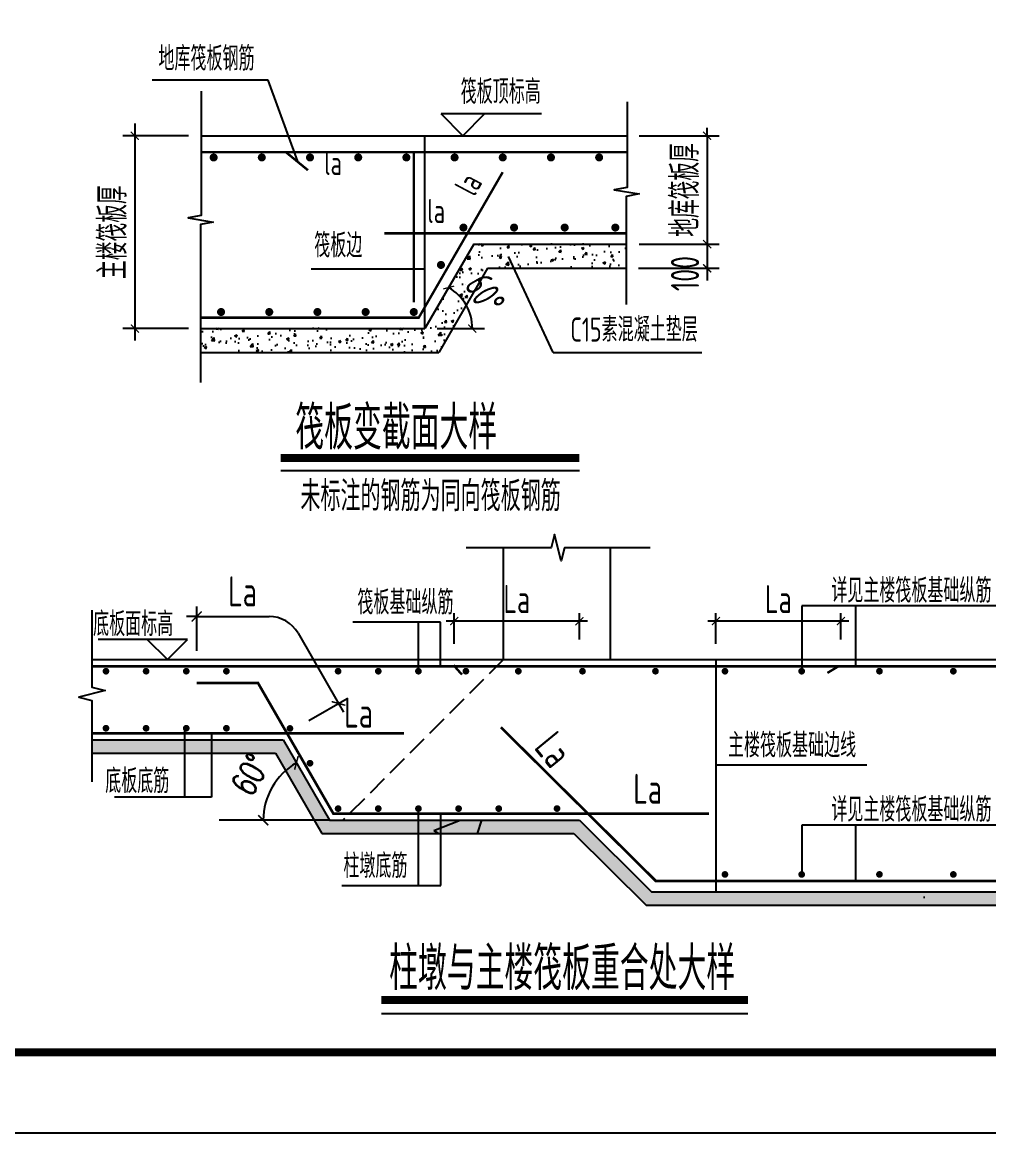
# Model space of a CAD drawing. Extents: x -812054 to 22247, y -644080 to 1003627.
# Drawn here: x -522921 to -510885, y -186869 to -173049 of the extents above; entities that cross this region are included whole.
import ezdxf
from ezdxf.enums import TextEntityAlignment as Align

# ---------------------------------------------------------------- set-up
doc = ezdxf.new("R2010")
doc.units = 0
doc.header["$LTSCALE"] = 1000
doc.linetypes.add('DASH', pattern=[0.35, 0.25, -0.1])
doc.layers.get('0').update_dxf_attribs({"linetype": 'CONTINUOUS'})
doc.layers.get('DEFPOINTS').update_dxf_attribs({"linetype": 'CONTINUOUS'})
for name, color, linetype in [('-TK', 7, 'CONTINUOUS'), ('0p-标字', 7, 'CONTINUOUS'), ('0p-标注', 43, 'CONTINUOUS'), ('COLU_DE_REIN', 1, 'CONTINUOUS'), ('DIM', 2, 'CONTINUOUS'), ('FLOOR_UP_TEXT', 7, 'CONTINUOUS'), ('G', 1, 'CONTINUOUS'), ('PUB_TEXT', 2, 'CONTINUOUS'), ('REIN', 6, 'CONTINUOUS'), ('S-0-TEXT', 7, 'CONTINUOUS'), ('S-C承台编号', 6, 'CONTINUOUS'), ('S-DETL-DIM', 151, 'CONTINUOUS'), ('S-DETL-HATCH', 253, 'CONTINUOUS'), ('S-DETL-LINE1', 2, 'CONTINUOUS'), ('S-DETL-RBAR', 1, 'CONTINUOUS'), ('S-DETL-TEXT', 7, 'CONTINUOUS'), ('S_DETL', 7, 'CONTINUOUS'), ('Sw_DT_DIM050', 7, 'CONTINUOUS'), ('Sw_DT_line_1', 8, 'CONTINUOUS'), ('Sw_Dt_TXT', 7, 'CONTINUOUS'), ('TEXT', 2, 'CONTINUOUS'), ('WALL', 5, 'CONTINUOUS'), ('结-详图-填充', 8, 'CONTINUOUS')]:
    doc.layers.add(name, color=color, linetype=linetype)
doc.styles.add('hszt', font='TXT.shx', dxfattribs={"width": 0.7, "bigfont": 'HzTXT.shx'})
doc.styles.add('TSSD_DIMENSION', font='Tssdeng.shx', dxfattribs={"width": 0.7, "bigfont": 'tssdchn.shx'})
doc.styles.add('TSSD_Label', font='Tssdeng.shx', dxfattribs={"width": 0.7, "bigfont": 'hztxt.shx'})
doc.styles.add('TSSD_Norm', font='Tssdeng.shx', dxfattribs={"bigfont": 'tssdchn.shx'})
doc.styles.add('TSSD_REIN', font='tssdeng.shx', dxfattribs={"width": 0.7, "height": 300, "bigfont": 'tssdchn.shx'})
doc.dimstyles.new('DIM100', dxfattribs={"dimtxt": 250, "dimasz": 100, "dimexe": 150, "dimexo": 150, "dimgap": 0, "dimtad": 0, "dimdec": 0, "dimzin": 0, "dimdsep": 46, "dimtxsty": 'hszt', "dimblk": 'ARCHTICK', "dimcen": 0.09, "dimclrt": 7, "dimazin": 0, "dimtfac": 1, "dimtdec": 0, "dimtix": 1, "dimtmove": 2, "dimatfit": 3, "dimfxl": 1, "dimtvp": 1, "dimtolj": 1, "dimtzin": 0, "dimarcsym": 0})
doc.dimstyles.new('TSSD_100_100', dxfattribs={"dimtxt": 300, "dimasz": 100, "dimexe": 100, "dimexo": 250, "dimgap": 100, "dimtad": 1, "dimdec": 0, "dimzin": 0, "dimdsep": 46, "dimtxsty": 'TSSD_DIMENSION', "dimblk": 'ARCHTICK', "dimcen": 0, "dimdle": 100, "dimclrt": 7, "dimadec": 0, "dimazin": 0, "dimtfac": 1, "dimtdec": 0, "dimtix": 1, "dimtmove": 2, "dimatfit": 3, "dimldrblk": 'ARCHTICK', "dimfxl": 1, "dimtolj": 1, "dimtzin": 0, "dimarcsym": 0})
doc.dimstyles.new('副本 (2) TSSD_100_100', dxfattribs={"dimtxt": 350, "dimasz": 150, "dimexe": 150, "dimexo": 150, "dimgap": 100, "dimtad": 1, "dimdec": 0, "dimlfac": 0.5, "dimzin": 0, "dimdsep": 46, "dimtxsty": 'TSSD_DIMENSION', "dimblk": 'ARCHTICK', "dimcen": 0, "dimdle": 150, "dimclrt": 7, "dimadec": 0, "dimazin": 0, "dimtfac": 1, "dimtdec": 0, "dimtix": 1, "dimtmove": 2, "dimatfit": 3, "dimfxl": 1, "dimtolj": 1, "dimtzin": 0, "dimarcsym": 0})

# ---------------------------------------------------------------- blocks, each defined once
blk = doc.blocks.new('_ArchTick')
at = {"color": 0, "linetype": 'ByBlock', "const_width": 0.15}
blk.add_lwpolyline([(-0.5, -0.5), (0.5, 0.5)], dxfattribs=at)
blk = doc.blocks.new('*D207')
at = {"layer": '0p-标注', "color": 0, "lineweight": -2, "transparency": 16777216}
blk.add_arc((-419238, 171175), 824, 120, 180, dxfattribs=at)
at = {"layer": 'DEFPOINTS', "color": 0, "transparency": 16777216}
for p in [(-419816, 172175), (-419870, 171705), (-420612, 171175), (-419238, 171175), (-419238, 171175)]:
    blk.add_point(p, dxfattribs=at)
at = {"layer": '0p-标注', "color": 0, "lineweight": -2, "transparency": 16777216, "xscale": 125, "yscale": 125, "zscale": 125}
for p, rotation in [((-419650, 171889), 29.99999999994928), ((-420062, 171175), 270.0000000000002)]:
    blk.add_blockref('_ArchTick', p, dxfattribs=dict(at, rotation=rotation))
at = {"layer": '0p-标注', "color": 7, "transparency": 16777216, "insert": (-420223, 171743), "char_height": 312.5, "attachment_point": 5, "rotation": 60, "style": 'hszt'}
blk.add_mtext('\\A1;60°', dxfattribs=at)
blk = doc.blocks.new('*D208')
at = {"layer": 'DEFPOINTS', "color": 0, "transparency": 16777216}
for p in [(-414427, 173653), (-412870, 173175), (-414427, 173121)]:
    blk.add_point(p, dxfattribs=at)
at = {"layer": 'DIM', "color": 0, "lineweight": -2, "transparency": 16777216}
for p, q in [((-414427, 173371), (-414427, 173753)), ((-412870, 173425), (-412870, 173753)), ((-412770, 173653), (-414527, 173653))]:
    blk.add_line(p, q, dxfattribs=at)
at = {"layer": 'DIM', "color": 0, "lineweight": -2, "transparency": 16777216, "xscale": 100, "yscale": 100, "zscale": 100, "rotation": 180}
blk.add_blockref('_ArchTick', (-414427, 173653), dxfattribs=at)
at = {"layer": 'DIM', "color": 0, "lineweight": -2, "transparency": 16777216, "xscale": 100, "yscale": 100, "zscale": 100}
blk.add_blockref('_ArchTick', (-412870, 173653), dxfattribs=at)
at = {"layer": 'DIM', "color": 7, "transparency": 16777216, "insert": (-413649, 173928), "char_height": 350, "attachment_point": 5, "style": 'TSSD_DIMENSION'}
blk.add_mtext('\\A1;La', dxfattribs=at)
blk = doc.blocks.new('*D209')
at = {"layer": 'DEFPOINTS', "color": 0, "transparency": 16777216}
for p in [(-417684, 173653), (-416126, 173175), (-417684, 173121)]:
    blk.add_point(p, dxfattribs=at)
at = {"layer": 'DIM', "color": 0, "lineweight": -2, "transparency": 16777216}
for p, q in [((-417684, 173371), (-417684, 173753)), ((-416126, 173425), (-416126, 173753)), ((-416026, 173653), (-417784, 173653))]:
    blk.add_line(p, q, dxfattribs=at)
at = {"layer": 'DIM', "color": 0, "lineweight": -2, "transparency": 16777216, "xscale": 100, "yscale": 100, "zscale": 100, "rotation": 180}
blk.add_blockref('_ArchTick', (-417684, 173653), dxfattribs=at)
at = {"layer": 'DIM', "color": 0, "lineweight": -2, "transparency": 16777216, "xscale": 100, "yscale": 100, "zscale": 100}
blk.add_blockref('_ArchTick', (-416126, 173653), dxfattribs=at)
at = {"layer": 'DIM', "color": 7, "transparency": 16777216, "insert": (-416905, 173928), "char_height": 350, "attachment_point": 5, "style": 'TSSD_DIMENSION'}
blk.add_mtext('\\A1;La', dxfattribs=at)
blk = doc.blocks.new('*D203')
at = {"layer": 'DEFPOINTS', "color": 0, "transparency": 16777216}
for p in [(-421582, 164893), (-421634, 164045), (-424984, 163843), (-422188, 163843), (-422188, 163843)]:
    blk.add_point(p, dxfattribs=at)
at = {"layer": 'S-DETL-DIM', "color": 0, "lineweight": -2, "transparency": 16777216}
blk.add_line((-422038, 163843), (-421448, 163843), dxfattribs=at)
blk.add_arc((-422188, 163843), 590, 360, 60, dxfattribs=at)
at = {"layer": 'S-DETL-DIM', "color": 0, "lineweight": -2, "transparency": 16777216, "xscale": 100, "yscale": 100, "zscale": 100}
for p, rotation in [((-421893, 164354), 150.0000000000065), ((-421598, 163843), 269.9999999999995)]:
    blk.add_blockref('_ArchTick', p, dxfattribs=dict(at, rotation=rotation))
at = {"layer": 'S-DETL-DIM', "color": 7, "transparency": 16777216, "insert": (-421439, 164276), "char_height": 350, "attachment_point": 5, "rotation": 300, "style": 'TSSD_DIMENSION'}
blk.add_mtext('\\A1;60°', dxfattribs=at)
blk = doc.blocks.new('*D204')
at = {"layer": 'DEFPOINTS', "color": 0, "transparency": 16777216}
for p in [(-419672, 166243), (-419672, 164893), (-418675, 164893)]:
    blk.add_point(p, dxfattribs=at)
at = {"layer": 'S-DETL-DIM', "color": 0, "lineweight": -2, "transparency": 16777216}
for p, q in [((-418675, 166243), (-418675, 166343)), ((-419522, 166243), (-418525, 166243)), ((-418675, 166243), (-418675, 164893)), ((-419522, 164893), (-418525, 164893)), ((-418675, 164893), (-418675, 164793))]:
    blk.add_line(p, q, dxfattribs=at)
at = {"layer": 'S-DETL-DIM', "color": 0, "lineweight": -2, "transparency": 16777216, "xscale": 100, "yscale": 100, "zscale": 100}
for p, rotation in [((-418675, 166243), 270), ((-418675, 164893), 90)]:
    blk.add_blockref('_ArchTick', p, dxfattribs=dict(at, rotation=rotation))
at = {"layer": 'S-DETL-DIM', "color": 7, "transparency": 16777216, "insert": (-418950, 165568), "char_height": 350, "attachment_point": 5, "rotation": 90, "style": 'TSSD_DIMENSION'}
blk.add_mtext('\\A1;地库筏板厚', dxfattribs=at)
blk = doc.blocks.new('*D205')
at = {"layer": 'DEFPOINTS', "color": 0, "transparency": 16777216}
for p in [(-419672, 164893), (-419681, 164593), (-418675, 164593)]:
    blk.add_point(p, dxfattribs=at)
at = {"layer": 'S-DETL-DIM', "color": 0, "lineweight": -2, "transparency": 16777216}
for p, q in [((-418675, 165043), (-418675, 164443)), ((-419522, 164893), (-418525, 164893)), ((-419531, 164593), (-418525, 164593))]:
    blk.add_line(p, q, dxfattribs=at)
at = {"layer": 'S-DETL-DIM', "color": 0, "lineweight": -2, "transparency": 16777216, "xscale": 100, "yscale": 100, "zscale": 100}
for p, rotation in [((-418675, 164893), 90), ((-418675, 164593), 270)]:
    blk.add_blockref('_ArchTick', p, dxfattribs=dict(at, rotation=rotation))
at = {"layer": 'S-DETL-DIM', "color": 7, "transparency": 16777216, "insert": (-418950, 164527), "char_height": 350, "attachment_point": 5, "rotation": 90, "style": 'TSSD_DIMENSION'}
blk.add_mtext('\\A1;100', dxfattribs=at)
blk = doc.blocks.new('*D206')
at = {"layer": 'DEFPOINTS', "color": 0, "transparency": 16777216}
for p in [(-424984, 166243), (-425801, 163843), (-424984, 163843)]:
    blk.add_point(p, dxfattribs=at)
at = {"layer": 'S-DETL-DIM', "color": 0, "lineweight": -2, "transparency": 16777216}
for p, q in [((-425801, 166393), (-425801, 163693)), ((-425134, 166243), (-425951, 166243)), ((-425134, 163843), (-425951, 163843))]:
    blk.add_line(p, q, dxfattribs=at)
at = {"layer": 'S-DETL-DIM', "color": 0, "lineweight": -2, "transparency": 16777216, "xscale": 100, "yscale": 100, "zscale": 100}
for p, rotation in [((-425801, 166243), 90), ((-425801, 163843), 270)]:
    blk.add_blockref('_ArchTick', p, dxfattribs=dict(at, rotation=rotation))
at = {"layer": 'S-DETL-DIM', "color": 7, "transparency": 16777216, "insert": (-426076, 165043), "char_height": 350, "attachment_point": 5, "rotation": 90, "style": 'TSSD_DIMENSION'}
blk.add_mtext('\\A1;主楼筏板厚', dxfattribs=at)
blk = doc.blocks.new('A1')
blk.add_lwpolyline([(0, 59400), (0, 0), (84100, 0), (84100, 59400)], close=True)
at = {"const_width": 100}
blk.add_lwpolyline([(2500, 58400), (2500, 1000), (83100, 1000), (83100, 58400)], close=True, dxfattribs=at)
blk = doc.blocks.new('20210803.19575518')
at = {"layer": '结-详图-填充'}
h = blk.add_hatch(dxfattribs=at)
h.set_pattern_fill('AR-CONC', color=256, scale=36, style=0)
h.set_pattern_definition([(50, (-2207549, -769221), (6558.648, -573.807), [685.8, -7543.8]), (355, (-2207549, -769221), (-1268.742, 6878.04), [548.64, -6035.04]), (100.451, (-2207002.6, -769268.6), (5289.93, 6304.2), [582.84, -6411.24]), (46.1842, (-2207549, -767392), (9758.845, -1513.524), [1028.7, -11315.7]), (96.6356, (-2206736, -767518), (8546.55, 8907.32), [874.26, -9616.86]), (351.184, (-2207549, -767392), (8546.566, 8907.304), [822.96, -9052.56]), (21, (-2206634.7, -767849), (5458.136, -3681.559), [685.8, -7543.8]), (326, (-2206635, -767849), (2224.873, 6630.767), [548.64, -6035.04]), (71.4514, (-2206180, -768156), (7682.994, 2949.223), [582.84, -6411.24]), (37.5, (-2207549.1, -769220.8), (111.1897, 3043.9814), [0, -5961.888, 0, -6126.48, 0, -6057.9]), (7.5, (-2207549, -769220.8), (2405.508, 3606.501), [0, -3493.008, 0, -5824.728, 0, -2308.86]), (327.5, (-2209588.2, -769220.8), (4881.2614, -206.2348), [0, -2286, 0, -7132.32, 0, -9464.04]), (317.5, (-2210502.6, -769221), (5332.65, 915.354), [0, -2971.8, 0, -4736.592, 0, -6720.84])])
h.paths.add_polyline_path([(-844517.5, -168470.8), (-849130.9, -168470.8), (-850029.7, -167579.6), (-853141.8, -167579.6), (-853719.1, -166579.6), (-856099.4, -166579.6), (-856099.4, -166746.3), (-853815.3, -166746.3), (-853238, -167746.3), (-850098.3, -167746.3), (-849199.6, -168637.4), (-844517.5, -168637.4)])
h = blk.add_hatch(dxfattribs=at)
h.set_pattern_fill('AR-CONC', color=256)
h.set_pattern_definition([(50, (-2207549.12, -769220.82), (182.184669, -15.939086), [19.05, -209.55]), (355, (-2207549.12, -769220.82), (-35.242826, 191.056643), [15.24, -167.64]), (100.451, (-2207533.94, -769222.14), (146.942502, 175.116688), [16.19, -178.09]), (46.1842, (-2207549.12, -769170.02), (271.07904, -42.042328), [28.575, -314.325]), (96.6356, (-2207526.53, -769173.52), (237.404234, 247.425556), [24.285, -267.135]), (351.184, (-2207549.12, -769170.02), (237.404606, 247.42512), [22.86, -251.46]), (21, (-2207523.72, -769182.72), (151.61488, -102.265519), [19.05, -209.55]), (326, (-2207523.72, -769182.72), (61.802028, 184.187966), [15.24, -167.64]), (71.4514, (-2207511.08, -769191.24), (213.41649, 81.922858), [16.19, -178.09]), (37.5, (-2207549.12, -769220.816), (3.0886033, 84.555039), [0, -165.608, 0, -170.18, 0, -168.275]), (7.5, (-2207549.12, -769220.82), (66.8196625, 100.180575), [0, -97.028, 0, -161.798, 0, -64.135]), (327.5, (-2207605.76, -769220.816), (135.5905952, -5.728744), [0, -63.5, 0, -198.12, 0, -262.89]), (317.5, (-2207631.16, -769220.82), (148.129181, 25.426491), [0, -82.55, 0, -131.572, 0, -186.69])])
h.paths.add_polyline_path([(-850029.7, -167579.6), (-853141.8, -167579.6), (-853719.1, -166579.6), (-856099.4, -166579.6), (-856099.4, -166746.3), (-853815.3, -166746.3), (-853238, -167746.3), (-850098.3, -167746.3), (-849199.6, -168637.4), (-844517.5, -168637.4), (-844517.5, -168470.8), (-849130.9, -168470.8)])
at = {"ltscale": 0.333333}
for p, q in [((-844762.2, -164912.8), (-847262.2, -164912.8)), ((-847262.2, -164912.8), (-847262.2, -165724.6)), ((-846593.8, -164912.8), (-846593.8, -165663)), ((-847262.2, -167638.6), (-847262.2, -168253.6)), ((-846593.8, -167638.6), (-846593.8, -168337.4))]:
    blk.add_line(p, q, dxfattribs=at)
at = {"layer": '0p-标字', "color": 3}
for p, q in [((-850975.1, -165579.6), (-850975.1, -164188.3)), ((-849641.8, -165579.6), (-849641.8, -164188.3)), ((-854910.5, -165329.6), (-856020.9, -165329.6)), ((-855160.5, -165579.6), (-855410.5, -165329.6)), ((-855160.5, -165579.6), (-854910.5, -165329.6))]:
    blk.add_line(p, q, dxfattribs=at)
for points in [[(-849147.8, -164188.3), (-850215.7, -164188.3), (-850256.6, -164352), (-850338.5, -164024.5), (-850379.4, -164188.3), (-851439.6, -164188.3)], [(-856099.4, -164964.4), (-856099.4, -165924), (-855935.6, -165964.9), (-856263.1, -166046.8), (-856099.4, -166087.7), (-856099.4, -167101.4)], [(-844517.5, -169050.9), (-844517.5, -167111.9), (-844664.1, -167065.2), (-844370.8, -166985.2), (-844517.5, -166938.5), (-844517.5, -165393)]]:
    blk.add_lwpolyline(points, dxfattribs=at)
at = {"layer": 'COLU_DE_REIN', "const_width": 33.3}
for points in [[(-856099.4, -165663), (-844517.5, -165663)], [(-854794.9, -165870.4), (-854032.4, -165870.4), (-853093.7, -167496.3), (-850308.4, -167496.3)], [(-852214.2, -166496.3), (-856099.4, -166496.3)], [(-851007.4, -166422.4), (-849076, -168337.4), (-844517.5, -168337.4)], [(-848416.3, -167496.3), (-850308.4, -167496.3)]]:
    blk.add_lwpolyline(points, dxfattribs=at)
at = {"layer": 'DIM'}
for p, q in [((-854794.9, -165472.5), (-854794.9, -164918.9)), ((-854794.9, -165043.9), (-854919.9, -165043.9)), ((-854794.9, -165043.9), (-853894.3, -165043.9)), ((-854081.6, -165043.9), (-853956.6, -165043.9)), ((-853533.4, -165252.2), (-853029.1, -166125.7)), ((-853400.4, -166340), (-852920.9, -166063.2)), ((-853029.1, -166125.7), (-852966.6, -166234))]:
    blk.add_line(p, q, dxfattribs=at)
blk.add_arc((-853894.3, -165460.5), 416.7, 30, 90, dxfattribs=at)
at = {"layer": 'G', "color": 1, "linetype": 'Continuous', "const_width": 30}
for points in [[(-851596.4, -165650.2), (-851491.9, -165767.3)], [(-849247.4, -165663), (-846803.3, -165663), (-846942.2, -165746.3)]]:
    blk.add_lwpolyline(points, dxfattribs=at)
at = {"layer": 'PUB_TEXT'}
blk.add_line((-852494, -169986.3), (-847931.5, -169986.3), dxfattribs=at)
at = {"layer": 'PUB_TEXT', "const_width": 100}
blk.add_lwpolyline([(-852494, -169816.1), (-847931.5, -169816.1)], dxfattribs=at)
at = {"layer": 'REIN', "const_width": 41.7}
for points in [[(-855904.1, -165724.6, -1), (-855945.7, -165724.6, -1)], [(-855404.1, -165724.6, -1), (-855445.7, -165724.6, -1)], [(-854904.1, -165724.6, -1), (-854945.7, -165724.6, -1)], [(-854404, -165724.6, -1), (-854445.7, -165724.6, -1)], [(-853013.3, -165724.6, 1), (-853055, -165724.6, 1)], [(-852513.3, -165724.6, 1), (-852555, -165724.6, 1)], [(-852013.3, -165724.6, 1), (-852055, -165724.6, 1)], [(-851422.4, -165724.6, 1), (-851464.1, -165724.6, 1)], [(-850769.2, -165724.6, 1), (-850810.9, -165724.6, 1)], [(-849970.4, -165724.6, 1), (-850012.1, -165724.6, 1)], [(-849103.5, -165724.6, -1), (-849061.8, -165724.6, -1)], [(-848238.4, -165724.6, -1), (-848196.8, -165724.6, -1)], [(-847283.1, -165724.6, -1), (-847241.4, -165724.6, -1)], [(-846314.6, -165724.6, -1), (-846272.9, -165724.6, -1)], [(-845394.5, -165724.6, -1), (-845352.8, -165724.6, -1)], [(-855904.1, -166434.6, 1), (-855945.7, -166434.6, 1)], [(-855404.1, -166434.6, 1), (-855445.7, -166434.6, 1)], [(-854904.1, -166434.6, 1), (-854945.7, -166434.6, 1)], [(-854404, -166434.6, 1), (-854445.7, -166434.6, 1)], [(-853613.2, -166436.9, 1), (-853654.9, -166436.9, 1)], [(-853363.2, -166870, 1), (-853404.9, -166870, 1)], [(-853013.3, -167434.6, 1), (-853055, -167434.6, 1)], [(-852513.3, -167434.6, 1), (-852555, -167434.6, 1)], [(-852013.3, -167434.6, 1), (-852055, -167434.6, 1)], [(-851513.3, -167434.6, 1), (-851555, -167434.6, 1)], [(-851013.3, -167434.6, 1), (-851055, -167434.6, 1)], [(-850329.3, -167433.8, -1), (-850287.6, -167433.8, -1)], [(-848238.4, -168253.6, -1), (-848196.8, -168253.6, -1)], [(-847283.1, -168253.6, -1), (-847241.4, -168253.6, -1)], [(-846314.6, -168253.6, -1), (-846272.9, -168253.6, -1)], [(-845394.5, -168253.6, -1), (-845352.8, -168253.6, -1)]]:
    blk.add_lwpolyline(points, format="xyb", close=True, dxfattribs=at)
at = {"layer": 'S_DETL'}
for p, q in [((-856099.4, -165579.6), (-844517.5, -165579.6)), ((-848330.9, -165579.6), (-848330.9, -168470.8)), ((-856099.4, -166579.6), (-853719.1, -166579.6)), ((-853719.1, -166579.6), (-853141.8, -167579.6)), ((-856099.4, -166746.3), (-853815.3, -166746.3)), ((-853815.3, -166746.3), (-853238, -167746.3)), ((-853141.8, -167579.6), (-850029.7, -167579.6)), ((-850029.7, -167579.6), (-849130.9, -168470.8)), ((-853238, -167746.3), (-850098.3, -167746.3)), ((-850098.3, -167746.3), (-849199.6, -168637.4)), ((-849130.9, -168470.8), (-844517.5, -168470.8)), ((-849199.6, -168637.4), (-844517.5, -168637.4))]:
    blk.add_line(p, q, dxfattribs=at)
at = {"layer": 'Sw_DT_DIM050'}
blk.add_line((-853141.8, -167579.6), (-854515.4, -167579.6), dxfattribs=at)
at = {"layer": 'Sw_DT_line_1', "linetype": 'DASH'}
blk.add_line((-850975.1, -165579.6), (-852975.1, -167579.6), dxfattribs=at)
at = {"layer": 'Sw_Dt_TXT', "color": 2}
for p, q in [((-851760.8, -165112.5), (-852849, -165112.5)), ((-852034.2, -165703.8), (-852034.2, -165112.5)), ((-851760.8, -165663), (-851760.8, -165112.5)), ((-854945.7, -166434.6), (-854945.7, -167293.6)), ((-854609.6, -166496.3), (-854609.6, -167293.6)), ((-854609.6, -167293.6), (-855817.2, -167293.6)), ((-852034.2, -168391.8), (-852034.2, -167434.6)), ((-851755.7, -168391.8), (-851755.7, -167496.3)), ((-852986.9, -168391.8), (-851755.7, -168391.8))]:
    blk.add_line(p, q, dxfattribs=at)
at = {"layer": 'TEXT'}
blk.add_line((-848330.9, -166891.8), (-846449.9, -166891.8), dxfattribs=at)
at = {"layer": 'WALL', "color": 7}
blk.add_line((-844762.2, -167638.6), (-847262.2, -167638.6), dxfattribs=at)
at = {"layer": 'DIM', "xscale": 125.000625, "yscale": 125.000625, "zscale": 125.000625}
blk.add_blockref('_ArchTick', (-854794.9, -165043.9), dxfattribs=at)
at = {"layer": 'DIM', "xscale": 125.0006250004294, "yscale": 125.0006250004294, "zscale": 125.0006250004294, "rotation": 119.9999999919995}
blk.add_blockref('_ArchTick', (-853029.1, -166125.7), dxfattribs=at)
at = {"layer": 'DIM', "color": 7, "char_height": 375, "attachment_point": 5, "style": 'TSSD_DIMENSION'}
for insert in [(-854224.1, -164731.4), (-852779.3, -166239.9), (-849179.8, -167187.5)]:
    blk.add_mtext('\\A1;La', dxfattribs=dict(at, insert=insert))
at = {"layer": 'DIM', "color": 7, "insert": (-850348.3, -166698.7), "char_height": 375, "attachment_point": 5, "rotation": 309.31705, "style": 'TSSD_DIMENSION'}
blk.add_mtext('\\A1;La', dxfattribs=at)
at = {"layer": 'FLOOR_UP_TEXT', "style": 'TSSD_REIN', "width": 0.7}
blk.add_text('柱墩与主楼筏板重合处大样', height=540, rotation=0, dxfattribs=at).set_placement((-850244.7, -169423.8, 0), align=Align.MIDDLE_CENTER)
at = {"layer": 'TEXT', "style": 'TSSD_REIN', "width": 0.7}
for s, p in [('详见主楼筏板基础纵筋', (-846893.7, -164871.6)), ('筏板基础纵筋', (-852794.1, -165017.9)), ('主楼筏板基础边线', (-848180.1, -166796.6)), ('底板底筋', (-855934, -167241.6)), ('详见主楼筏板基础纵筋', (-846893.7, -167597.4)), ('柱墩底筋', (-852968.4, -168297.1))]:
    blk.add_text(s, height=300, dxfattribs=at).set_placement(p)
blk.add_text('底板面标高', height=300, dxfattribs=at).set_placement((-855087.4, -165287.9), align=Align.RIGHT)
at = {"layer": '0p-标注'}
dim = blk.add_angular_dim_2l(base=(-853773, -167050), line1=((-853141.8, -167579.6), (-853719.1, -166579.6)), line2=((-853141.8, -167579.6), (-854515.4, -167579.6)), text='60°', dimstyle='DIM100', override={"dimscale": 1.25, "dimlfac": 0.8, "dimadec": 0}, dxfattribs=at)
dim.commit()
dim.dimension.update_dxf_attribs({"geometry": '*D207', "text_midpoint": (-854126, -167011.4), "insert": (-433903.5, -338754.6)})
at = {"layer": 'DIM'}
for base, p1, p2, picture, middle in [((-851587.3, -165101.3), (-850029.7, -165579.6), (-851587.3, -165633.8), '*D209', (-850808.5, -164826.3)), ((-848330.9, -165101.3), (-846773.3, -165579.6), (-848330.9, -165633.8), '*D208', (-847552.1, -164826.3))]:
    dim = blk.add_linear_dim(base=base, p1=p1, p2=p2, text='La', dimstyle='TSSD_100_100', override={"dimtxt": 350}, dxfattribs=at)
    dim.commit()
    dim.dimension.update_dxf_attribs({"geometry": picture, "text_midpoint": middle, "insert": (-433903.5, -338754.6)})
blk = doc.blocks.new('20210803.19575695')
at = {"layer": 'S-DETL-HATCH', "ltscale": 0.5}
h = blk.add_hatch(dxfattribs=at)
h.set_pattern_fill('AR-CONC', color=256, scale=45, style=0)
h.set_pattern_definition([(50, (-1142570.86, 1367173.13), (322.76708, -28.23846), [33.75, -371.25]), (355, (-1142570.86, 1367173.13), (-62.4381, 338.48646), [27, -297]), (100.4514, (-1142543.96, 1367170.78), (260.32922, 310.247794), [28.683085, -315.51395]), (46.1842, (-1142570.86, 1367263.13), (480.25847, -74.48356), [50.625, -556.875]), (96.6356, (-1142530.84, 1367256.9), (420.59822, 438.35304), [43.02463, -473.27085]), (351.1842, (-1142570.86, 1367263.13), (420.59788, 438.35337), [40.5, -445.5]), (21, (-1142525.86, 1367240.63), (268.608173, -181.1785), [33.75, -371.25]), (326, (-1142525.86, 1367240.63), (109.4919, 326.31752), [27, -297]), (71.4514, (-1142503.47, 1367225.53), (378.10018, 145.138724), [28.683085, -315.51395]), (37.5, (-1142570.86, 1367173.13), (5.471935, 149.802234), [0, -293.4, 0, -301.5, 0, -298.125]), (7.5, (-1142570.86, 1367173.13), (118.381292, 177.48527), [0, -171.9, 0, -286.65, 0, -113.625]), (327.5, (-1142671.21, 1367173.13), (240.220096, -10.149692), [0, -112.5, 0, -351, 0, -465.75]), (317.5, (-1142716.2, 1367173.13), (262.433776, 45.047242), [0, -146.25, 0, -233.1, 0, -330.75])])
h.paths.add_polyline_path([(-852200, -167705.5), (-854996.3, -167705.5), (-854996.3, -168005.5), (-852026.8, -168005.5), (-851420.6, -166955.5), (-849693.3, -166955.5), (-849693.3, -166655.5), (-851593.8, -166655.5)])
at = {"layer": 'PUB_TEXT'}
blk.add_line((-850276.6, -169486.1), (-853996, -169486.1), dxfattribs=at)
at = {"layer": 'PUB_TEXT', "const_width": 100}
blk.add_lwpolyline([(-850276.6, -169325), (-853996, -169325)], dxfattribs=at)
at = {"layer": 'S-DETL-DIM'}
for points in [[(-854986.9, -164759.6), (-854986.9, -166306.3), (-855149.3, -166335.1), (-854835.7, -166388.7), (-854996.3, -166419.4), (-854996.3, -168386.3)], [(-849683.9, -164890.5), (-849683.9, -165956.6), (-849846.3, -165985.5), (-849532.7, -166039), (-849693.3, -166069.7), (-849693.3, -167415.7)]]:
    blk.add_lwpolyline(points, dxfattribs=at)
at = {"layer": 'S-DETL-LINE1'}
for p, q in [((-854986.9, -165313.8), (-849683.9, -165313.8)), ((-851593.8, -166663.8), (-852200, -167713.8)), ((-851593.8, -166663.8), (-849693.3, -166663.8)), ((-851420.6, -166963.8), (-852026.8, -168013.8)), ((-851420.6, -166963.8), (-849693.3, -166963.8)), ((-854996.3, -167713.8), (-852200, -167713.8)), ((-854996.3, -168013.8), (-852026.8, -168013.8))]:
    blk.add_line(p, q, dxfattribs=at)
at = {"layer": 'S-DETL-LINE1', "linetype": 'DASH', "ltscale": 10}
blk.add_line((-852200, -167713.8), (-852200, -165313.8), dxfattribs=at)
at = {"layer": 'S-DETL-RBAR', "const_width": 30}
for points in [[(-852339.1, -167388.4), (-852339.1, -165519), (-854986.9, -165519.1)], [(-853657, -165743.6), (-853931.6, -165519.1), (-849683.9, -165519.1), (-849683.9, -165519.1)], [(-851232.3, -165767.6), (-852270.7, -167566.2), (-852278, -167578.8), (-854996.3, -167578.8)], [(-849693.3, -166528.8), (-849693.3, -166528.8), (-849693.3, -166528.8), (-852704.3, -166528.8)]]:
    blk.add_lwpolyline(points, dxfattribs=at)
at = {"layer": 'S-DETL-RBAR', "const_width": 50}
for points in [[(-854806.6, -165584.6, 1), (-854856.6, -165584.6, 1)], [(-854206.6, -165584.6, 1), (-854256.6, -165584.6, 1)], [(-853606.6, -165584.6, 1), (-853656.6, -165584.6, 1)], [(-853006.6, -165584.6, 1), (-853056.6, -165584.6, 1)], [(-852406.6, -165584.6, 1), (-852456.6, -165584.6, 1)], [(-851806.6, -165584.6, 1), (-851856.6, -165584.6, 1)], [(-851206.6, -165584.6, 1), (-851256.6, -165584.6, 1)], [(-850606.6, -165584.6, 1), (-850656.6, -165584.6, 1)], [(-850006.6, -165584.6, 1), (-850056.6, -165584.6, 1)], [(-851696.2, -166457.1, 1), (-851746.2, -166457.1, 1)], [(-851065.9, -166457.1, 1), (-851115.9, -166457.1, 1)], [(-850435.5, -166457.1, 1), (-850485.5, -166457.1, 1)], [(-849805.2, -166457.1, 1), (-849855.2, -166457.1, 1)], [(-851976.1, -166922.2, 1), (-852026.1, -166922.2, 1)], [(-854714.2, -167507.8, 1), (-854764.2, -167507.8, 1)], [(-854114.2, -167507.8, 1), (-854164.2, -167507.8, 1)], [(-853514.2, -167507.8, 1), (-853564.2, -167507.8, 1)], [(-852914.2, -167507.8, 1), (-852964.2, -167507.8, 1)], [(-852314.2, -167507.8, 1), (-852364.2, -167507.8, 1)]]:
    blk.add_lwpolyline(points, format="xyb", close=True, dxfattribs=at)
at = {"layer": 'S-DETL-TEXT'}
for p, q in [((-854153.3, -164621.8), (-855595.4, -164621.8)), ((-853784.4, -165634.7), (-854153.3, -164621.8)), ((-850604.1, -168010.4), (-851160.3, -166819.2)), ((-852200, -166972.8), (-853617.2, -166972.8)), ((-850604.1, -168010.4), (-848752.8, -168010.4))]:
    blk.add_line(p, q, dxfattribs=at)
at = {"layer": 'S-DETL-TEXT', "ltscale": 99}
for p, q in [((-850748, -165043.6), (-851997.7, -165043.6)), ((-851727.6, -165313.8), (-851997.7, -165043.6)), ((-851727.6, -165313.8), (-851457.4, -165043.6))]:
    blk.add_line(p, q, dxfattribs=at)
at = {"layer": 'FLOOR_UP_TEXT', "style": 'TSSD_REIN', "width": 0.7}
blk.add_text('筏板变截面大样', height=540, rotation=0, dxfattribs=at).set_placement((-853814.7, -169218.8))
at = {"layer": 'S-0-TEXT', "style": 'TSSD_Norm', "width": 0.7}
blk.add_text('未标注的钢筋为同向筏板钢筋', height=375, dxfattribs=at).set_placement((-850509, -169986.3), align=Align.RIGHT)
at = {"layer": 'S-DETL-TEXT', "style": 'TSSD_Label', "width": 0.7}
for p in [(-853234.4, -165892.9), (-851950.4, -166490.5)]:
    blk.add_text('la', height=300, dxfattribs=at).set_placement(p, align=Align.BOTTOM_RIGHT)
blk.add_text('la', height=300, rotation=62.0257, dxfattribs=at).set_placement((-851398.5, -165932.8), align=Align.BOTTOM_RIGHT)
at = {"layer": 'TEXT', "style": 'TSSD_REIN', "width": 0.7}
for s, p in [('地库筏板钢筋', (-854321.9, -164593.5)), ('筏板顶标高', (-850758.3, -165007.3)), ('筏板边', (-852980.7, -166919.3)), ('C15素混凝土垫层', (-848803.6, -167966.4))]:
    blk.add_text(s, height=300, dxfattribs=at).set_placement(p, align=Align.BOTTOM_RIGHT)
at = {"layer": 'S-DETL-DIM'}
for base, p1, p2, text, picture, middle in [((-848686.5, -166663.8), (-849683.9, -165313.8), (-849683.9, -166663.8), '地库筏板厚', '*D204', (-848961.5, -165988.8)), ((-855813.1, -167713.8), (-854996.3, -165313.8), (-854996.3, -167713.8), '主楼筏板厚', '*D206', (-856088.1, -166513.8))]:
    dim = blk.add_linear_dim(base=base, p1=p1, p2=p2, angle=90, text=text, dimstyle='副本 (2) TSSD_100_100', override={"dimasz": 100}, dxfattribs=at)
    dim.commit()
    dim.dimension.update_dxf_attribs({"geometry": picture, "text_midpoint": middle, "insert": (-430012, -331557)})
dim = blk.add_linear_dim(base=(-848686.5, -166963.8), p1=(-849683.9, -166663.8), p2=(-849693.3, -166963.8), angle=90, text='100', dimstyle='副本 (2) TSSD_100_100', override={"dimasz": 100}, dxfattribs=at)
dim.commit()
dim.dimension.update_dxf_attribs({"geometry": '*D205', "text_midpoint": (-848961.5, -167029.9), "dimtype": 128, "insert": (-430012, -331557)})
dim = blk.add_angular_dim_2l(base=(-851646, -167512.1), line1=((-851593.8, -166663.8), (-852200, -167713.8)), line2=((-854996.3, -167713.8), (-852200, -167713.8)), dimstyle='副本 (2) TSSD_100_100', override={"dimasz": 100}, dxfattribs=at)
dim.commit()
dim.dimension.update_dxf_attribs({"geometry": '*D203', "text_midpoint": (-851451.3, -167281.5), "insert": (-430012, -331557)})
blk = doc.blocks.new('20210803.19575843')
at = {"layer": 'S-C承台编号'}
blk.add_blockref('20210803.19575695', (0, 0), dxfattribs=at)

msp = doc.modelspace()

# ---------------------------------------------------------------- block references
at = {"layer": '-TK'}
msp.add_blockref('A1', (-582756.77, -186869.25), dxfattribs=at)
at = {"layer": 'S-C承台编号'}
for name, p in [('20210803.19575843', (334294.4, -9147.01)), ('20210803.19575518', (334046.79, -15400.4))]:
    msp.add_blockref(name, p, dxfattribs=at)

doc.saveas('drawing.dxf')
